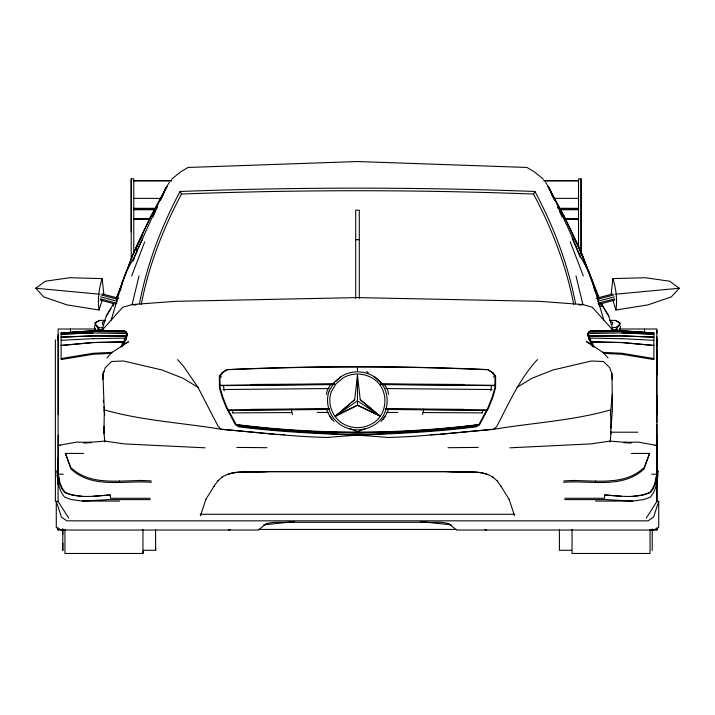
<?xml version="1.0" encoding="UTF-8"?>
<svg xmlns="http://www.w3.org/2000/svg" width="715" height="715" viewBox="0 0 715 715"><rect width="100%" height="100%" fill="white"/><g stroke="black" fill="none" stroke-linecap="round" stroke-linejoin="round"><path stroke-width="1.07" d="M58.13 340.277L58.13 334.834M58.067 530.021L58.067 527.867L58.13 530.021L63.501 530.021M62.786 543.23L62.786 550.487L62.786 528.993L62.786 534.507M64.949 529.493L64.949 553.464L142.955 553.464L142.955 529.493M131.211 231.821L131.22 178.902L133.768 178.902L133.768 253.754M143.447 550.282L155.602 550.282L155.602 529.538M559.398 529.538L559.398 550.282L571.553 550.282M572.045 529.493L572.045 553.464L650.051 553.464L650.051 529.493M581.089 178.884L581.089 253.888L581.089 178.884L578.524 178.902L578.524 247.05M621.952 338.713L589.991 338.097L589.991 341.287L591.439 344.031M653.876 345.425L621.952 342.503L591.922 341.868L591.922 345.059L592.842 346.829M654.502 445.4L656.719 445.418L656.727 435.122L656.736 474.599M656.871 424.504L656.871 459.075L656.736 455.723M656.871 422.342L656.871 395.61M656.871 374.633L656.871 348.992M656.933 346.266L656.871 338.57M656.871 333.235L656.871 330.41M656.933 435.489L656.951 473.419M58.04 477.817L58.085 501.385L68.694 518.053M58.049 472.32L58.13 329.007L95.721 329.007M58.228 477.879L58.21 484.404L58.246 477.87M58.237 472.445L58.273 458.324M58.264 474.599L58.273 435.122M104.024 433.808L104.122 426.203M104.31 412.063L102.889 373.123L104.292 371.478M491.437 385.644L490.776 390.891M102.603 379.683L103.469 372.631L105.275 367.644L111.594 361.495L123.525 361.004L161.974 369.977L183.12 378.306L197.966 387.342L218.254 426.551L221.203 429.277L274.703 434.246M99.072 310.015C97.463 299.934 98.965 288.324 102.129 278.618L69.829 277.715L45.313 281.209L35.75 288.234L43.704 296.904L67.049 304.894L99.072 310.015L102.272 299.755M610.279 415.209L612.398 393.786M113.238 306.172L113.399 303.938L106.222 316.093L101.977 330.133L100.717 331.644M621.541 496.255L604.81 494.968L604.524 498.266L564.814 498.266M595.461 501.072L632.811 501.072L643.875 499.517L650.355 497.122C656.495 489.963 657.818 480.015 657.952 470.908L657.326 470.908L657.049 474.206L651.723 474.206M610.145 441.986L611.084 432.218M588.087 335.505L588.436 332.162L588.436 335.353M98.536 330.232L98.831 327.488L95.926 324.717L95.354 322.483L99.555 320.392L105.471 320.392M611.128 294.625L612.871 278.618L645.171 277.715L669.687 281.209L679.25 288.234L671.296 296.904L647.951 304.894L615.928 310.015L612.728 299.755M126.403 338.061L126.913 333.485L126.913 336.676M351.297 402.572L354.676 399.676L357.455 375.116L360.226 399.658L379.897 416.023L360.226 399.658M97.758 331.072L98.152 327.971L102.763 327.488M620.602 326.094L619.61 331.349M326.478 394.448L327.256 390.131L330.607 384.429M388.129 409.561L387.745 411.724L383.276 419.321M657.326 470.908L654.967 483.322L652.509 488.729L649.729 492.483L643.25 494.878L632.185 496.442M655.083 484.555L656.656 476.27M657.952 470.908L655.592 483.322L653.135 488.729L650.355 492.483C636.001 498.748 619.896 495.969 604.81 494.968M139.425 303.866C146.897 264.47 161.215 226.798 180.073 191.477C298.307 187.035 416.693 187.035 534.927 191.477C553.785 226.798 568.103 264.47 575.575 303.866M141.32 304.268C148.72 265.605 163.038 228.728 181.485 194.042L180.073 191.477M588.436 334.334L589.097 331.438L621.952 330.75L653.876 332.984L653.876 359.574L621.952 354.274L603.603 353.38M422.547 414.53L423.781 409.168M120.308 290.916L122.587 281.353L126.028 271.968L134.214 257.203L159.204 201.55L162.886 195.106L165.147 189.037L169.428 182.262M100.931 331.51L122.739 307.244L132.096 304.563L139.023 275.874M137.262 251.653L136.145 247.515L136.485 246.166L150.382 217.28L167.14 186.535M612.183 324.717L612.746 322.483L610.226 321.232M111.209 319.98L122.587 281.353M133.115 260.912L134.134 258.553M125.009 340.269L126.403 335.952L93.048 335.844L61.124 337.105M658.721 501.385L653.617 517.106L648.139 520.833L66.861 520.833L61.383 517.106L56.279 501.367L56.279 527.527L61.383 530.056L258.49 530.038L266.293 523.514L273.881 522.308L441.119 522.308L448.707 523.514L456.51 530.038L653.617 530.056L658.721 527.527L658.721 501.385L656.495 501.385M123.078 343.942L125.009 338.097L93.048 338.713M200.45 515.756L205.902 499.311M116.625 297.789L132.999 254.218L141.954 235.798M116.196 298.906L133.16 253.941L136.967 246.121M132.918 260.93L137.11 250.768M131.667 275.963L144.734 241.795M631.381 453.417L649.604 453.417L644.152 467.503C622.631 487.97 590.295 478.737 563.697 480.972M615.928 310.015C617.537 299.934 616.035 288.324 612.871 278.618M121.014 346.945L123.078 341.868L93.048 342.503L61.124 345.425M152.885 217.11L155.629 211.095M156.54 209.093L157.461 207.091M160.661 200.075L164.316 192.058M165.237 190.056L166.604 187.044L165.147 189.037M136.145 247.515L149.962 218.182L166.604 187.044M138.549 247.462L142.714 238.658M137.923 244.164L142.678 234.386M537.43 359.591C519.474 378.905 508.812 403.457 496.737 426.551L493.788 429.277L440.288 434.246M122.158 346.829L123.078 345.059L123.078 341.868M123.561 344.031L125.009 341.287L125.009 338.097M481.803 412.85L483.358 409.936M573.68 304.268C566.28 265.605 551.962 228.728 533.515 194.042L534.927 191.477M150.382 217.28L153.278 212.623M205.804 499.419L214.098 486.191M646.306 518.053L656.915 501.385L656.96 477.817M106.222 316.093L110.986 308.567M125.474 340.555L126.403 339.133L126.403 335.952M103.988 406.665L104.336 409.892C142.455 420.778 182.271 422.771 221.203 429.277C256.56 432.244 291.8 436.668 327.327 437.455C376.859 433.022 426.694 432.575 476.047 426.176L479.014 424.317L488.059 407.479L491.956 397.683L494.878 387.879L495.03 376.224L492.331 372.551L487.764 369.709C400.963 366.098 313.912 365.669 227.111 369.601L222.454 372.435L219.961 376.224L220.122 387.879L223.044 397.683L226.941 407.479L235.977 424.317L238.944 426.176C288.306 432.495 338.132 433.138 387.664 437.455C423.191 436.668 458.431 432.244 493.788 429.277C532.72 422.771 572.536 420.778 610.655 409.892L610.896 428.374M213.991 486.298L217.914 480.784M171.573 179.268L180.269 172.101L188.036 167.462L357.5 161.536L526.964 167.462L534.731 172.101L543.427 179.268M380.979 421.493L385.448 415.79M222.454 372.435L219.371 376.001L219.434 387.879L222.338 397.683L226.208 407.479L235.342 424.585L238.64 426.775C280.262 432.092 322.224 433.916 364.132 435.39M106.937 357.947L111.656 352.665L128.611 341.627L123.802 344.174M617.242 331.072L616.848 327.971L619.664 325.28L620.227 323.046L616.098 321.017M102.996 329.749L98.062 329.749L94.934 331.59M335.576 381.524L340.975 376.492M217.807 480.891L222.267 476.95M101.137 331.689L103.639 329.49M354.676 399.676L335.272 416.327L349.617 404.02M592.521 331.617L593.986 330.5L612.272 331.394M517.025 387.342L531.871 378.306L553.026 369.977L591.475 361.004L603.397 361.495L609.725 367.644L611.522 372.631L612.398 379.683M493.287 377.163L495.03 376.224L492.537 372.435L487.88 369.601C401.079 365.669 314.037 366.098 227.227 369.709L222.66 372.551L219.961 376.224L221.713 377.163M104.774 321.232L102.254 322.483L102.817 324.717M94.702 331.42L98.062 329.749M222.159 477.057C236.173 468.504 253.539 473.384 268.938 471.578L446.062 471.578C461.452 473.384 478.827 468.504 492.832 477.057M335.272 416.327L357.473 405.342L379.897 416.023M98.902 321.017L94.773 323.046L95.336 325.28L98.152 327.971M365.767 428.473L357.5 431.708L349.224 428.473M227.245 474.528L232.018 473.08L237.97 472.302L268.831 471.694L446.169 471.694L477.021 472.302L482.974 473.08L487.746 474.528M228.407 530.038L230.507 529.413M596.149 298.352L612.835 293.892M597.391 299.299L614.069 294.839M597.704 301.283L614.391 296.823M598.026 303.267L614.712 298.807M599.268 304.215L614.909 300.032M61.124 358.572L93.048 353.281L112.47 352.334M479.336 424.701C398.541 435.122 316.45 435.122 235.664 424.701M109.484 331.42L117.153 330.393M479.336 424.469C398.523 434.649 316.468 434.649 235.664 424.469M579.633 304.947L582.904 304.563L592.261 307.244L614.069 331.51M263.719 524.864L294.607 521.601M615.695 294.196L679.25 288.234M61.124 345.497L93.048 342.574L123.078 341.949M82.037 332.153L84.245 331.885M89.75 331.394L124.669 330.786M93.459 496.255L110.19 494.968L110.476 498.266L150.186 498.266M110.19 494.968C95.104 495.969 78.999 498.748 64.645 492.483L61.865 488.729L59.408 483.322L57.048 470.908L57.674 470.908L60.033 483.322L62.491 488.729L65.271 492.483L71.75 494.878L82.815 496.442M135.367 304.947L132.096 304.563L175.47 301.337L357.5 297.601L539.521 301.337L582.904 304.563L575.977 275.874M111.397 353.38L93.048 354.274L61.124 359.574L61.124 332.984L93.048 330.75L125.903 331.519L126.564 334.334M126.564 332.243L93.048 331.42L61.124 333.065L93.048 330.831M61.124 340.322L93.048 338.642M509.867 447.822L590.849 443.899L609.975 441.092L631.238 442.826L623.811 442.71M61.124 332.984L93.048 331.42M102.728 331.394L121.014 330.5L122.48 331.617M103.809 331.411L121.014 330.571M430.367 434.666L438.089 434.345M93.048 332.895L61.124 334.128L93.048 332.976L126.913 333.565M61.124 337.176L93.048 335.925L126.403 336.023M181.485 194.042C298.781 189.627 416.219 189.627 533.515 194.042M406.558 431.538L357.5 433.344L308.433 431.538M571.187 480.569L576.594 480.409M563.697 482.303C590.295 480.069 622.631 489.301 644.152 468.834L649.604 453.417M588.436 332.243L621.952 331.42L653.876 332.984L621.952 330.831M588.087 333.565L621.952 332.895L653.876 334.128L621.952 332.976M57.048 470.908C57.182 480.015 58.505 489.963 64.645 497.122L71.125 499.517L82.189 501.072L109.565 499.597L150.213 499.597M91.18 442.71L83.753 442.826L105.016 441.092L124.142 443.899L205.125 447.822M578.453 304.626L582.904 304.563M250.768 384.491L334.03 383.884M219.603 385.305L334.03 384.286M219.603 385.617L334.03 384.599M222.946 389.532L329.195 388.549M250.768 409.346L329.624 408.748M227.397 410.061L329.624 409.141M227.397 410.374L329.624 409.454M624.204 442.326L638.424 442.129L656.719 445.418M350.868 435.39C392.767 433.916 434.738 432.092 476.36 426.775L479.649 424.585L488.783 407.479L492.662 397.683L495.558 387.879L495.62 376.001L492.537 372.435M93.048 331.179L124.669 330.857M60.489 445.4L58.273 445.418L76.568 442.129L90.787 442.326M448.01 447.697L478.183 447.411M482.562 412.895L423.191 412.564M291.8 412.564L232.438 412.895M589.526 340.555L588.597 339.133L588.597 335.952L621.952 335.844L653.876 337.105M588.597 336.023L621.952 335.925L653.876 337.176M133.776 180.6L171.672 180.609M543.963 180.609L578.533 180.6M133.776 180.904L171.672 180.913M543.963 180.913L578.533 180.904M133.776 198.377L161.644 198.377M554.009 198.377L578.533 198.377M133.776 208.306L156.067 208.306M558.451 208.306L578.533 208.306M133.776 208.905L156.067 208.905M559.568 208.905L578.533 208.905M133.776 209.736L154.949 209.736M560.676 209.736L578.533 209.736M133.776 218.656L150.49 218.656M564.019 218.656L578.533 218.656M133.776 219.416L149.381 219.416M565.136 219.416L578.533 219.416M355.713 239.704L359.288 239.704M609.529 320.392L615.445 320.392L619.646 322.483L619.074 324.717L616.169 327.488L612.237 327.488M619.279 329.007L656.871 329.007L656.871 471.462M612.004 329.749L616.938 329.749L620.298 331.42M380.961 383.884L464.223 384.491M380.961 384.599L495.388 385.617M385.805 388.549L492.054 389.532M385.376 408.748L464.223 409.346M385.376 409.141L487.603 410.061M385.376 409.454L487.603 410.374M317.254 412.439L328.274 412.439M386.726 412.439L397.746 412.439M637.878 432.209L610.673 432.218L612.415 409.963L611.951 373.123M151.303 482.303C124.705 480.069 92.369 489.301 70.848 468.834L65.396 453.417L83.619 453.417M63.278 474.206L57.951 474.206L57.674 470.908M57.048 475.538L57.951 475.538M657.049 475.538L657.952 475.538M65.396 453.417L70.848 467.503C92.369 487.97 124.705 478.737 151.303 480.972M564.787 499.597L605.435 499.597L632.811 501.072M82.189 501.072L119.539 501.072M58.737 501.385L55.386 501.385L55.368 339.893M200.164 514.282L514.836 514.282M58.13 529.44L60.292 529.44M258.642 529.44L456.349 529.44M654.726 529.44L656.933 529.44M651.499 530.021L656.933 530.021L656.933 527.867L656.871 530.021M590.331 330.786L625.25 331.394M590.331 330.857L621.952 331.179M236.817 447.411L266.99 447.697M132.096 304.563L136.547 304.626M495.388 385.305L380.961 384.286L380.961 382.963L374.025 376.492M591.922 341.949L621.952 342.574L653.876 345.497M138.406 480.409L143.813 480.569M276.911 434.345L284.624 434.666M602.53 352.334L621.952 353.281L653.876 358.572M621.952 331.501L653.876 333.065M593.986 330.571L611.191 331.411M621.952 338.642L653.876 340.322M630.755 331.885L632.963 332.153M35.75 288.234L99.305 294.196M420.393 521.601L451.281 524.864M597.847 330.393L605.516 331.42M102.165 293.892L118.851 298.352M100.931 294.839L117.609 299.299M100.609 296.823L117.296 301.283M100.288 298.807L116.974 303.267M100.091 300.032L115.732 304.215M484.493 529.413L486.593 530.038M620.066 331.59L616.938 329.749M591.198 344.174L586.389 341.627L603.335 352.665L608.063 357.947M366.527 371.523L368.332 372.747M616.848 327.971L616.169 327.488L616.464 330.232M611.361 329.49L613.863 331.689M492.724 476.95L497.184 480.891M177.57 359.591L183.567 366.357L197.966 387.342M614.283 331.644L613.023 330.133L608.778 316.093L601.601 303.938M329.552 415.79L334.012 421.493M549.764 190.056L548.396 187.044L550.988 191.379L552.114 195.106L555.796 201.55L570.123 232.438L580.786 257.203L588.972 271.968L592.413 281.353L603.791 319.98M497.086 480.784L501 486.298M545.572 182.262L549.853 189.037M604.014 308.567L608.778 316.093M500.902 486.191L509.196 499.419M561.722 212.623L564.618 217.28L578.515 246.166L599.125 297.753M384.393 384.429L387.745 390.131L388.522 394.448M331.724 419.321L327.256 411.724L326.862 409.561M547.86 186.535L564.618 217.28M601.923 304.849L603.415 307.629M548.396 187.044L565.038 218.182L578.855 247.515L588.499 272.209M231.642 409.936L233.188 412.85M572.322 234.386L582.001 254.218L594.862 288.458M572.286 238.658L580.491 257.757M550.684 192.058L554.34 200.075M557.539 207.091L558.46 209.093M559.371 211.095L562.115 217.11M591.922 341.868L593.986 346.945M598.678 304.098L599.483 306.163L601.762 306.172L600.555 303.089M590.107 276.33L598.947 298.968M570.266 241.795L583.333 275.963M581.84 253.941L594.952 288.681M596.489 292.775L597.651 295.84M509.089 499.311L514.55 515.756M589.991 338.097L591.922 343.942M588.597 335.952L589.991 340.269M224.215 390.891L223.554 385.644M95.39 331.349L94.398 326.094M592.413 281.353L594.692 290.916M291.219 409.168L292.453 414.53M58.344 476.27L59.917 484.555M136.485 246.166L137.003 249.303M588.597 338.061L588.087 333.485L588.087 336.676M102.129 278.618L103.872 294.625M103.3 400.221L103.523 402.375M126.913 335.505L126.564 332.162L126.564 335.353M104.855 441.986L103.916 432.218L104.336 409.892L104.712 415.209M656.736 364.078L656.871 366.259M610.941 431.637L610.968 433.808M656.754 477.87L656.79 484.404L656.772 477.879M656.727 458.324L656.763 472.445M656.871 478.165L656.871 501.617M656.727 336.345L656.727 414.602M652.214 528.984L652.214 550.487M644.537 329.007L644.537 331.081M595.586 480.972L595.586 482.303M359.288 298.253L359.288 210.165L355.713 210.165L355.713 298.253M357.455 375.348L357.473 405.342M334.03 382.963L334.03 383.446M155.602 547.136L155.602 550.282M142.955 551.363L142.955 553.464M131.211 178.884L131.211 259.357M119.414 480.972L119.414 482.303M70.454 329.007L70.454 331.081M58.273 336.345L58.273 414.602M357.482 367.885L357.473 371.031L357.509 367.885M329.15 390.917C324.431 404.064 330.393 419.07 342.413 425.961A30.665 30.039 0 0 0 372.587 425.961C392.017 415.907 392.017 385.769 372.587 375.724A30.665 30.039 0 0 0 342.413 375.724L334.388 382.194L329.15 390.917M331.304 391.668C326.952 403.823 332.457 417.685 343.558 424.049A28.332 27.751 0 0 0 371.434 424.049C389.398 414.763 389.398 386.922 371.434 377.627A28.332 27.751 0 0 0 343.558 377.627L336.139 383.615L331.304 391.668M357.455 400.856L335.272 416.103L357.473 405.119L379.897 415.799L357.455 400.856"/></g></svg>
